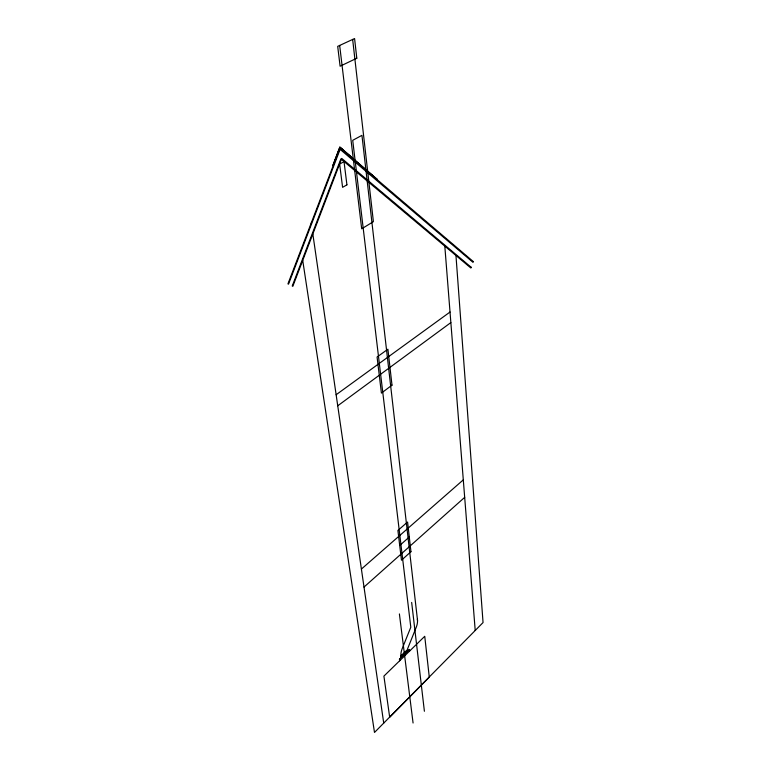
<?xml version="1.0" encoding="UTF-8"?>
<svg xmlns="http://www.w3.org/2000/svg" width="771" height="771" viewBox="0 0 771 771"><rect width="100%" height="100%" fill="white"/><g stroke="black" fill="none" stroke-linecap="round" stroke-linejoin="round"><path stroke-width="1.16" d="M407.57 649.751L400.939 655.996L401.113 657.335L407.743 650.878L407.512 649.018L416.195 627.382A10.871 5.33 -64.7 0 0 417.477 620.019M340.763 148.071L377.327 179.489L339.876 147.251L332.937 165.37L339.838 146.972L350.063 155.944M407.686 649.606L400.872 656.237L401.036 657.528M364.008 587.068L464.682 497.353M399.706 545.482L409.285 537.021M361.406 569.065L463.294 479.861M337.737 405.797L450.852 322.596M336.137 394.742L450.023 312.033M302.724 260.415L374.494 732.45L483.051 622.554L455.96 255.5M311.243 222.983L311.426 224.284M312.833 233.97L383.727 723.102M399.523 659.003L399.715 660.516M399.648 660.766L399.445 659.195L409.44 649.461L409.623 651.042M399.397 613.938L413.073 723.005M409.334 649.452L409.517 650.965M339.664 45.441L361.686 228.814L373.395 221.653L352.655 39.437M411.666 602.43L424.397 711.267M417.458 619.778L361.946 135.339L352.713 140.322L410.798 627.237L402.202 648.652A10.823 5.243 -64.2 0 0 400.939 655.996M417.39 619.238L417.535 620.559M444.809 246.132L475.215 630.495M473.288 261.571L473.009 262.333L339.587 148.899L287.949 283.873L288.518 284.162L340.474 148.369L473.288 261.571M471.177 267.277L470.888 268.029L340.878 158.893L292.238 286.022L292.816 286.311L341.736 158.421L471.177 267.277M429.283 677.169L389.683 717.252L383.91 676.119L424.744 636.297L429.283 677.169M410.953 551.708L401.479 560.209L397.903 530.448L407.58 522.034L410.953 551.708M391.996 385.153L381.414 393.094L377.077 357.002L387.909 349.205L391.996 385.153M346.921 184.847L342.594 187.324L339.645 164.078L344.03 161.659L346.921 184.847M356.8 58.23L340.098 66.219L337.698 46.356L354.583 38.55L356.8 58.23"/></g></svg>
